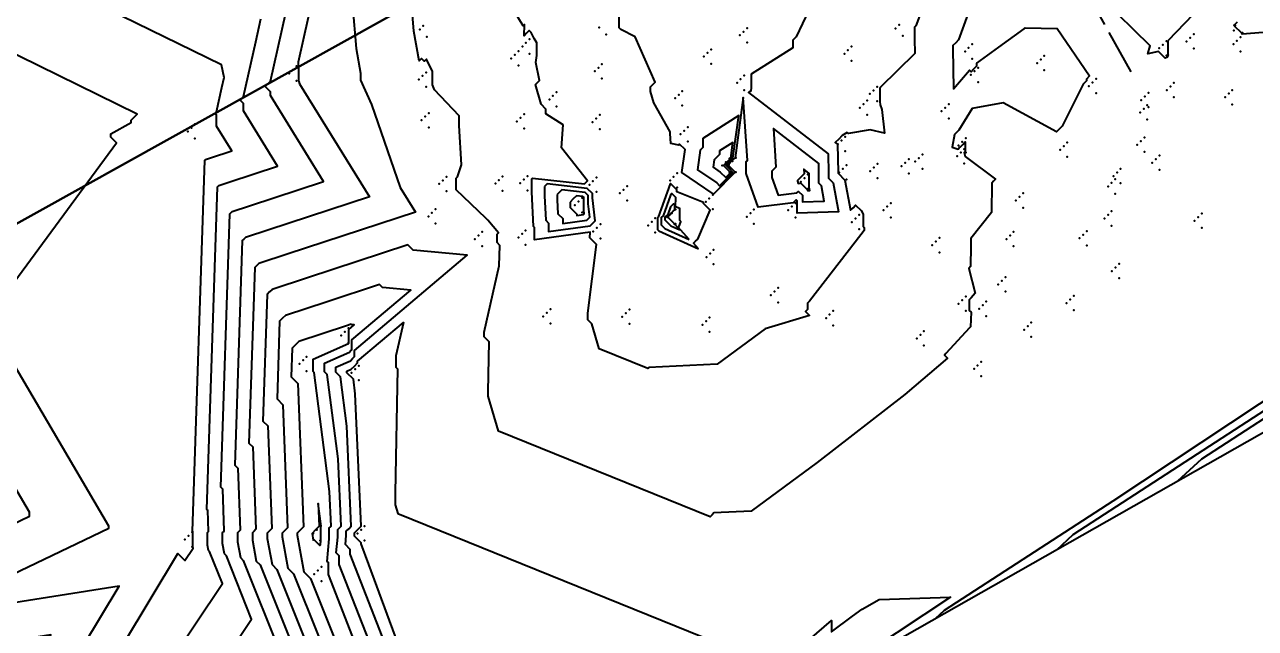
# Model space of a CAD drawing. Header units: metres. Extents: x 419582 to 423558, y 4805372 to 4807539.
# Drawn here: x 420973.7 to 421007.87, y 4805951.06 to 4805967.84 of the extents above; entities that cross this region are included whole.
import ezdxf

# ---------------------------------------------------------------- set-up
doc = ezdxf.new("R2010")
doc.units = ezdxf.units.M
doc.linetypes.add('PHANTOM', pattern=[2.5, 1.25, -0.25, 0.25, -0.25, 0.25, -0.25])
for name, color, linetype in [('C-TINN', 4, 'Continuous'), ('C-TINN-BNDY', 110, 'Continuous'), ('C-TOPO-MAJR', 9, 'Continuous'), ('C-TOPO-MINR', 8, 'Continuous'), ('LS', 7, 'Continuous')]:
    doc.layers.add(name, color=color, linetype=linetype)
doc.styles.get("Standard").update_dxf_attribs({"font": 'simplex.shx'})

# ---------------------------------------------------------------- blocks, each defined once
blk = doc.blocks.new('AN30 +6 +0')
at = {"linetype": 'PHANTOM', "flags": 128}
for points in [[(0, -11.382), (0, 11.382)], [(-11.382, 0), (11.382, 0)]]:
    blk.add_lwpolyline(points, dxfattribs=at)
at = {"flags": 128}
blk.add_lwpolyline([(-5.375, -5.61), (-5.375, 5.61), (5.846, 5.61), (5.846, -5.61)], close=True, dxfattribs=at)
at = {"layer": 'LS', "insert": (-3.273, -0.383), "char_height": 0.51577, "width": 9.13592, "attachment_point": 1}
blk.add_mtext('AN30\\PBase +6 Leg +0', dxfattribs=at)

msp = doc.modelspace()

# ---------------------------------------------------------------- linework, layer by layer
at = {"color": 31, "lineweight": 30, "true_color": 0xffbd7a, "elevation": 1718.013}
msp.add_lwpolyline([(423449.834, 4807399.592), (423130.593, 4807500.114), (421950.92, 4806612.998), (421795.045, 4806430.988), (421305.015, 4806147.038), (421305.015, 4806147.038), (420630.083, 4805770.97), (419765.157, 4805549.54), (419617.356, 4805580.088)], dxfattribs=at)
at = {"layer": 'C-TINN', "color": 4, "linetype": 'Continuous', "lineweight": -3}
for p in [(420984.67, 4805967.7, 1663.1), (420984.77, 4805967.8, 1663.1), (420989.65, 4805967.76, 1664.85), (420993.76, 4805967.74, 1665.6), (420997.88, 4805967.73, 1664.31), (420997.98, 4805967.83, 1664.31), (421007.27, 4805967.67, 1662.83), (421007.31, 4805967.81, 1663.03), (420984.87, 4805967.5, 1663.1), (420987.62, 4805967.33, 1663.94), (420987.72, 4805967.43, 1663.94), (420989.85, 4805967.56, 1664.85), (420993.56, 4805967.54, 1665.6), (420993.66, 4805967.64, 1665.6), (420993.76, 4805967.34, 1665.6), (420998.08, 4805967.53, 1664.31), (421005.4, 4805967.38, 1663.02), (421005.96, 4805967.37, 1662.72), (421006.06, 4805967.47, 1662.72), (421006.16, 4805967.57, 1662.72), (421007.36, 4805967.39, 1662.64), (421007.46, 4805967.49, 1662.64), (421007.51, 4805967.61, 1663.03), (420987.31, 4805967, 1663.75), (420987.41, 4805967.1, 1663.75), (420987.52, 4805967.23, 1663.94), (420987.72, 4805967.03, 1663.94), (420992.66, 4805967.05, 1665.33), (420992.76, 4805967.15, 1665.33), (420996.46, 4805967.03, 1664.32), (420996.56, 4805967.13, 1664.32), (420996.66, 4805967.23, 1664.32), (420999.81, 4805967.09, 1662.68), (420999.91, 4805967.19, 1662.68), (421000.01, 4805967.29, 1662.68), (421005.2, 4805967.18, 1663.02), (421005.3, 4805967.28, 1663.02), (421006.16, 4805967.17, 1662.72), (421007.26, 4805967.29, 1662.64), (421007.46, 4805967.09, 1662.64), (420981.25, 4805966.68, 1660.97), (420987.21, 4805966.9, 1663.75), (420987.41, 4805966.7, 1663.75), (420989.73, 4805966.74, 1664.47), (420992.56, 4805966.95, 1665.33), (420992.76, 4805966.75, 1665.33), (420996.66, 4805966.83, 1664.32), (421000.01, 4805966.89, 1662.68), (421001.81, 4805966.77, 1663.62), (421001.91, 4805966.87, 1663.62), (421002.01, 4805966.97, 1663.62), (421005.4, 4805966.98, 1663.02), (420981.05, 4805966.48, 1660.97), (420981.15, 4805966.58, 1660.97), (420984.65, 4805966.31, 1662.94), (420984.75, 4805966.41, 1662.94), (420984.85, 4805966.51, 1662.94), (420989.53, 4805966.54, 1664.47), (420989.63, 4805966.64, 1664.47), (420989.73, 4805966.34, 1664.47), (420993.58, 4805966.32, 1665.05), (420993.68, 4805966.42, 1665.05), (420999.97, 4805966.44, 1663.08), (421000.07, 4805966.54, 1663.08), (421000.17, 4805966.64, 1663.08), (421002.01, 4805966.57, 1663.62), (421003.45, 4805966.33, 1662.91), (420981.25, 4805966.28, 1660.97), (420984.85, 4805966.11, 1662.94), (420988.47, 4805965.96, 1664.2), (420991.96, 4805965.99, 1665.27), (420993.48, 4805966.22, 1665.05), (420993.68, 4805966.02, 1665.05), (420997.27, 4805966.01, 1664.04), (420997.37, 4805966.11, 1664.04), (421000.17, 4805966.24, 1663.08), (421003.25, 4805966.13, 1662.91), (421003.35, 4805966.23, 1662.91), (421005.41, 4805966.02, 1662.73), (421005.51, 4805966.12, 1662.73), (421005.61, 4805966.22, 1662.73), (421007.23, 4805966.02, 1662.6), (420988.27, 4805965.76, 1664.2), (420988.37, 4805965.86, 1664.2), (420991.76, 4805965.79, 1665.27), (420991.86, 4805965.89, 1665.27), (420996.99, 4805965.63, 1664.17), (420997.09, 4805965.73, 1664.17), (420997.17, 4805965.91, 1664.04), (420997.37, 4805965.71, 1664.04), (420999.36, 4805965.63, 1663.13), (421003.45, 4805965.93, 1662.91), (421004.7, 4805965.74, 1662.74), (421004.8, 4805965.84, 1662.74), (421004.9, 4805965.94, 1662.74), (421005.61, 4805965.82, 1662.73), (421007.03, 4805965.82, 1662.6), (421007.13, 4805965.92, 1662.6), (421007.23, 4805965.62, 1662.6), (420984.82, 4805965.28, 1662.69), (420984.92, 4805965.38, 1662.69), (420987.57, 4805965.35, 1663.59), (420988.47, 4805965.56, 1664.2), (420989.67, 4805965.33, 1664.31), (420991.96, 4805965.59, 1665.27), (420996.89, 4805965.53, 1664.17), (420997.09, 4805965.33, 1664.17), (420999.16, 4805965.43, 1663.13), (420999.26, 4805965.53, 1663.13), (421004.67, 4805965.4, 1662.83), (421004.77, 4805965.5, 1662.83), (421004.87, 4805965.6, 1662.83), (421004.9, 4805965.54, 1662.74), (420978.33, 4805964.97, 1657.2), (420978.43, 4805965.07, 1657.2), (420984.72, 4805965.18, 1662.69), (420984.92, 4805964.98, 1662.69), (420987.37, 4805965.15, 1663.59), (420987.47, 4805965.25, 1663.59), (420987.57, 4805964.95, 1663.59), (420989.47, 4805965.13, 1664.31), (420989.57, 4805965.23, 1664.31), (420992.11, 4805964.99, 1665.1), (420999.36, 4805965.23, 1663.13), (421004.87, 4805965.2, 1662.83), (420978.23, 4805964.87, 1657.2), (420978.43, 4805964.67, 1657.2), (420989.67, 4805964.93, 1664.31), (420991.91, 4805964.79, 1665.1), (420992.01, 4805964.89, 1665.1), (420996.38, 4805964.62, 1663.97), (420996.48, 4805964.72, 1663.97), (420999.83, 4805964.68, 1662.91), (421004.69, 4805964.6, 1662.76), (421004.79, 4805964.7, 1662.76), (420992.11, 4805964.59, 1665.1), (420996.28, 4805964.52, 1663.97), (420996.48, 4805964.32, 1663.97), (420999.63, 4805964.48, 1662.91), (420999.69, 4805964.28, 1663.17), (420999.73, 4805964.58, 1662.91), (420999.79, 4805964.38, 1663.17), (420999.83, 4805964.28, 1662.91), (421002.45, 4805964.36, 1662.82), (421002.55, 4805964.46, 1662.82), (421002.65, 4805964.56, 1662.82), (421004.59, 4805964.5, 1662.76), (421004.79, 4805964.3, 1662.76), (420993.07, 4805963.92, 1667.59), (420993.17, 4805964.02, 1667.59), (420993.25, 4805963.94, 1664.6), (420993.27, 4805964.12, 1667.59), (420993.35, 4805964.04, 1664.6), (420993.45, 4805964.14, 1664.6), (420996.52, 4805963.93, 1663.87), (420997.38, 4805963.97, 1663.62), (420998.15, 4805964, 1663.76), (420998.25, 4805964.1, 1663.76), (420998.43, 4805964.03, 1663.43), (420998.53, 4805964.13, 1663.43), (420998.63, 4805964.23, 1663.43), (420999.59, 4805964.18, 1663.17), (420999.79, 4805963.98, 1663.17), (421002.65, 4805964.16, 1662.82), (421005.01, 4805964, 1662.45), (421005.11, 4805964.1, 1662.45), (421005.21, 4805964.2, 1662.45), (420985.41, 4805963.61, 1662.84), (420986.97, 4805963.62, 1663.65), (420987.66, 4805963.63, 1663.66), (420989.58, 4805963.59, 1664.03), (420991.72, 4805963.61, 1664.71), (420991.82, 4805963.71, 1664.71), (420993.27, 4805963.72, 1667.59), (420993.45, 4805963.74, 1664.6), (420995.35, 4805963.57, 1667.13), (420995.45, 4805963.67, 1667.13), (420996.32, 4805963.73, 1663.87), (420996.42, 4805963.83, 1663.87), (420997.18, 4805963.77, 1663.62), (420997.28, 4805963.87, 1663.62), (420997.38, 4805963.57, 1663.62), (420998.05, 4805963.9, 1663.76), (420998.25, 4805963.7, 1663.76), (420998.63, 4805963.83, 1663.43), (421003.93, 4805963.63, 1662.67), (421004.03, 4805963.73, 1662.67), (421004.13, 4805963.83, 1662.67), (421005.21, 4805963.8, 1662.45), (420985.21, 4805963.41, 1662.84), (420985.31, 4805963.51, 1662.84), (420986.77, 4805963.42, 1663.65), (420986.87, 4805963.52, 1663.65), (420987.46, 4805963.43, 1663.66), (420987.56, 4805963.53, 1663.66), (420987.66, 4805963.23, 1663.66), (420989.38, 4805963.39, 1664.03), (420989.48, 4805963.49, 1664.03), (420990.33, 4805963.25, 1664.54), (420990.43, 4805963.35, 1664.54), (420991.62, 4805963.51, 1664.71), (420991.82, 4805963.31, 1664.71), (420995.25, 4805963.47, 1667.13), (420995.45, 4805963.27, 1667.13), (420996.52, 4805963.53, 1663.87), (421003.78, 4805963.34, 1662.71), (421003.88, 4805963.44, 1662.71), (421003.98, 4805963.54, 1662.71), (421004.13, 4805963.43, 1662.67), (420985.41, 4805963.21, 1662.84), (420986.97, 4805963.22, 1663.65), (420989.08, 4805962.92, 1667.38), (420989.18, 4805963.02, 1667.38), (420989.58, 4805963.19, 1664.03), (420990.23, 4805963.15, 1664.54), (420990.43, 4805962.95, 1664.54), (420992.61, 4805962.91, 1664.91), (420992.71, 4805963.01, 1664.91), (420992.81, 4805963.11, 1664.91), (421001.22, 4805962.95, 1662.85), (421001.32, 4805963.05, 1662.85), (421001.42, 4805963.15, 1662.85), (421003.98, 4805963.14, 1662.71), (420985.01, 4805962.61, 1662.28), (420985.11, 4805962.71, 1662.28), (420988.98, 4805962.82, 1667.38), (420989.18, 4805962.62, 1667.38), (420991.64, 4805962.59, 1667.59), (420991.67, 4805962.6, 1666.19), (420991.74, 4805962.69, 1667.59), (420991.77, 4805962.7, 1666.19), (420992.81, 4805962.71, 1664.91), (420993.85, 4805962.6, 1664.8), (420993.95, 4805962.7, 1664.8), (420994.9, 4805962.68, 1664.61), (420995, 4805962.78, 1664.61), (420995.1, 4805962.88, 1664.61), (420996.87, 4805962.55, 1664.05), (420997.55, 4805962.68, 1663.74), (420997.65, 4805962.78, 1663.74), (420997.75, 4805962.88, 1663.74), (421001.42, 4805962.75, 1662.85), (421003.78, 4805962.55, 1662.79), (421003.88, 4805962.65, 1662.79), (421006.38, 4805962.59, 1662.7), (420984.91, 4805962.51, 1662.28), (420985.11, 4805962.31, 1662.28), (420989.69, 4805962.29, 1664.03), (420991.01, 4805962.26, 1664.39), (420991.11, 4805962.36, 1664.39), (420991.21, 4805962.46, 1664.39), (420991.54, 4805962.49, 1667.59), (420991.57, 4805962.5, 1666.19), (420991.74, 4805962.29, 1667.59), (420991.77, 4805962.3, 1666.19), (420993.75, 4805962.5, 1664.8), (420993.95, 4805962.3, 1664.8), (420995.1, 4805962.48, 1664.61), (420996.67, 4805962.35, 1664.05), (420996.77, 4805962.45, 1664.05), (420997.75, 4805962.48, 1663.74), (421003.68, 4805962.45, 1662.79), (421003.88, 4805962.25, 1662.79), (421006.18, 4805962.39, 1662.7), (421006.28, 4805962.49, 1662.7), (420986.2, 4805961.88, 1662.74), (420986.3, 4805961.98, 1662.74), (420986.4, 4805962.08, 1662.74), (420987.41, 4805961.92, 1663.37), (420987.51, 4805962.02, 1663.37), (420987.61, 4805962.12, 1663.37), (420989.49, 4805962.09, 1664.03), (420989.59, 4805962.19, 1664.03), (420989.69, 4805961.89, 1664.03), (420991.21, 4805962.06, 1664.39), (420996.87, 4805962.15, 1664.05), (420999.1, 4805961.91, 1663.32), (421000.96, 4805961.88, 1662.64), (421001.06, 4805961.98, 1662.64), (421001.16, 4805962.08, 1662.64), (421002.99, 4805961.9, 1662.6), (421003.09, 4805962, 1662.6), (421003.19, 4805962.1, 1662.6), (421006.38, 4805962.19, 1662.7), (420986.4, 4805961.68, 1662.74), (420987.61, 4805961.72, 1663.37), (420992.83, 4805961.58, 1664.15), (420998.9, 4805961.71, 1663.32), (420999, 4805961.81, 1663.32), (421001.16, 4805961.68, 1662.64), (421003.19, 4805961.7, 1662.6), (420992.63, 4805961.38, 1664.15), (420992.73, 4805961.48, 1664.15), (420992.83, 4805961.18, 1664.15), (420999.1, 4805961.51, 1663.32), (421004.09, 4805961.19, 1662.69), (421003.89, 4805960.99, 1662.69), (421003.99, 4805961.09, 1662.69), (420994.62, 4805960.52, 1664.36), (421000.73, 4805960.62, 1662.68), (421000.83, 4805960.72, 1662.68), (421000.93, 4805960.82, 1662.68), (421004.09, 4805960.79, 1662.69), (420994.42, 4805960.32, 1664.36), (420994.52, 4805960.42, 1664.36), (420999.73, 4805960.18, 1663.13), (420999.83, 4805960.28, 1663.13), (421000.93, 4805960.42, 1662.68), (421002.73, 4805960.2, 1662.69), (421002.83, 4805960.3, 1662.69), (420988.2, 4805959.83, 1663.67), (420988.3, 4805959.93, 1663.67), (420990.39, 4805959.82, 1664.3), (420990.49, 4805959.92, 1664.3), (420994.62, 4805960.12, 1664.36), (420996.15, 4805959.88, 1663.73), (420999.63, 4805960.08, 1663.13), (420999.83, 4805959.88, 1663.13), (421000.2, 4805959.94, 1662.63), (421000.3, 4805960.04, 1662.63), (421000.4, 4805960.14, 1662.63), (421002.63, 4805960.1, 1662.69), (421002.83, 4805959.9, 1662.69), (420988.1, 4805959.73, 1663.67), (420988.3, 4805959.53, 1663.67), (420990.29, 4805959.72, 1664.3), (420990.49, 4805959.52, 1664.3), (420992.52, 4805959.5, 1664.22), (420992.62, 4805959.6, 1664.22), (420992.72, 4805959.7, 1664.22), (420995.95, 4805959.68, 1663.73), (420996.05, 4805959.78, 1663.73), (420996.15, 4805959.48, 1663.73), (421000.4, 4805959.74, 1662.63), (421001.65, 4805959.56, 1662.8), (420982.49, 4805959.2, 1665.1), (420982.59, 4805959.3, 1665.1), (420982.69, 4805959.4, 1665.1), (420992.72, 4805959.3, 1664.22), (420998.57, 4805959.22, 1663.2), (420998.67, 4805959.32, 1663.2), (421001.45, 4805959.36, 1662.8), (421001.55, 4805959.46, 1662.8), (421001.65, 4805959.16, 1662.8), (420982.69, 4805959, 1665.1), (420998.47, 4805959.12, 1663.2), (420998.67, 4805958.92, 1663.2), (420981.43, 4805958.51, 1665.59), (420981.53, 4805958.61, 1665.59), (421000.26, 4805958.47, 1662.71), (420981.33, 4805958.41, 1665.59), (420981.53, 4805958.21, 1665.59), (420982.78, 4805958.16, 1661.58), (420982.88, 4805958.26, 1661.58), (420982.98, 4805958.36, 1661.58), (421000.06, 4805958.27, 1662.71), (421000.16, 4805958.37, 1662.71), (420982.98, 4805957.96, 1661.58), (421000.26, 4805958.07, 1662.71), (420978.35, 4805953.73, 1657.96), (420981.71, 4805953.7, 1666.07), (420981.81, 4805953.8, 1666.07), (420981.91, 4805953.9, 1666.07), (420982.94, 4805953.7, 1661.67), (420983.04, 4805953.8, 1661.67), (420983.14, 4805953.9, 1661.67), (420978.15, 4805953.53, 1657.96), (420978.25, 4805953.63, 1657.96), (420978.35, 4805953.33, 1657.96), (420981.91, 4805953.5, 1666.07), (420983.14, 4805953.5, 1661.67), (420981.84, 4805952.67, 1665.65), (420981.94, 4805952.77, 1665.65), (420981.74, 4805952.57, 1665.65), (420981.94, 4805952.37, 1665.65)]:
    msp.add_point(p, dxfattribs=at)
at = {"layer": 'C-TINN-BNDY', "color": 110, "linetype": 'Continuous', "lineweight": -3, "flags": 128}
msp.add_lwpolyline([(421305.47, 4806115.01), (421187.67, 4806058.56), (420994.99, 4805949.06), (420878.95, 4805882.09), (420761.16, 4805805.24), (420641.64, 4805749.79), (420396.34, 4805692.54)], dxfattribs=at)
at = {"layer": 'C-TOPO-MAJR', "color": 9, "linetype": 'Continuous', "lineweight": -3, "flags": 128}
for points, elevation in [([(421005.721, 4805955.158), (421006.388, 4805955.776), (421018.929, 4805963.922), (421040.306, 4805978.099)], 1665), ([(420973.882, 4805942.174), (420980.003, 4805951.321), (420979.302, 4805953.075), (420979.249, 4805953.128), (420979.195, 4805953.423), (420979.195, 4805953.722), (420979.22, 4805953.748), (420979.245, 4805953.773), (420979.2, 4805954.928), (420979.147, 4805954.981), (420979.398, 4805962.581), (420979.431, 4805962.614), (420979.465, 4805962.648), (420979.94, 4805962.802), (420982.002, 4805963.479), (420980.524, 4805965.866), (420980.524, 4805965.969), (420980.376, 4805966.117), (420980.45, 4805966.191), (420980.524, 4805966.266), (420981.052, 4805968.631)], 1660), ([(420995.469, 4805968.239), (420995.119, 4805967.501), (420995.073, 4805967.454), (420995.026, 4805967.407), (420995.026, 4805967.195), (420993.87, 4805966.462), (420993.87, 4805966.089), (420993.862, 4805965.992), (420993.81, 4805965.96), (420993.805, 4805965.955), (420993.8, 4805965.951), (420996.009, 4805964.243), (420996.018, 4805963.709), (420996.018, 4805963.571), (420996.149, 4805963.44), (420996.294, 4805962.634), (420995.154, 4805962.602), (420995.154, 4805962.94), (420995.123, 4805962.971), (420995.039, 4805962.887), (420994.062, 4805962.766), (420993.735, 4805963.697), (420993.735, 4805964.034), (420993.75, 4805964.05), (420993.766, 4805964.066), (420993.654, 4805965.811), (420993.426, 4805964.137), (420993.339, 4805964.051), (420993.253, 4805963.964), (420993.239, 4805963.951), (420993.226, 4805963.937), (420993.253, 4805963.911), (420993.426, 4805963.737), (420992.825, 4805963.13), (420992.819, 4805963.137), (420991.946, 4805963.731), (420992.036, 4805964.364), (420991.887, 4805964.513), (420991.861, 4805964.487), (420991.646, 4805964.533), (420991.626, 4805964.808), (420991.626, 4805964.858), (420991.172, 4805965.661), (420991.075, 4805965.976), (420991.075, 4805966.111), (420991.141, 4805966.177), (420991.207, 4805966.243), (420990.655, 4805967.496), (420990.257, 4805967.699), (420990.204, 4805967.753), (420990.204, 4805968.046)], 1665), ([(420984.362, 4805946.84), (420982.136, 4805952.555), (420982.136, 4805952.889), (420982.103, 4805952.922), (420982.16, 4805953.549), (420982.16, 4805953.851), (420982.185, 4805953.876), (420982.209, 4805953.9), (420982.165, 4805954.868), (420981.743, 4805958.173), (420981.743, 4805958.173), (420981.714, 4805958.203), (420981.714, 4805958.544), (420982.693, 4805958.976), (420982.695, 4805958.979), (420982.698, 4805958.982), (420982.698, 4805959.37), (420982.847, 4805959.497), (420982.776, 4805959.503), (420982.769, 4805959.51), (420982.636, 4805959.467), (420981.312, 4805959.036), (420981.219, 4805958.943), (420981.126, 4805958.85), (420981.1, 4805958.048), (420981.284, 4805957.864), (420981.44, 4805953.878), (420981.354, 4805953.791), (420981.267, 4805953.704), (420981.267, 4805953.651), (420981.453, 4805952.634), (420981.637, 4805952.451), (420984.055, 4805946.396)], 1665)]:
    msp.add_lwpolyline(points, dxfattribs=dict(at, elevation=elevation))
at = {"layer": 'C-TOPO-MAJR', "color": 9, "linetype": 'Continuous', "lineweight": -3, "elevation": 1665, "flags": 128}
for points in [[(420988.135, 4805963.338), (420988.135, 4805963.082), (420988.167, 4805962.405), (420988.248, 4805962.323), (420988.248, 4805962.086), (420989.4, 4805962.243), (420989.471, 4805962.315), (420989.542, 4805962.386), (420989.464, 4805963.025), (420989.464, 4805963.141), (420989.322, 4805963.283), (420988.208, 4805963.41), (420988.172, 4805963.374), (420988.135, 4805963.338)], [(420992.41, 4805961.605), (420992.272, 4805961.763), (420992.33, 4805961.822), (420992.388, 4805961.88), (420992.737, 4805962.681), (420992.551, 4805962.867), (420992.551, 4805962.895), (420991.81, 4805963.19), (420991.812, 4805963.248), (420991.632, 4805963.427), (420991.622, 4805963.417), (420991.292, 4805962.485), (420991.273, 4805962.466), (420991.273, 4805962.142), (420991.311, 4805962.104), (420992.41, 4805961.605)]]:
    msp.add_lwpolyline(points, close=True, dxfattribs=at)
at = {"layer": 'C-TOPO-MINR', "color": 8, "linetype": 'Continuous', "lineweight": -3, "flags": 128}
for points, elevation in [([(421002.357, 4805953.247), (421002.815, 4805953.671), (421011.424, 4805959.263), (421035.683, 4805975.351)], 1664), ([(420981.989, 4805969.903), (420981.295, 4805966.793), (420981.3, 4805966.789), (420981.295, 4805966.729), (420981.298, 4805966.694), (420981.302, 4805966.674), (420981.302, 4805966.28), (420981.311, 4805966.261), (420981.334, 4805966.194), (420983.277, 4805963.054), (420980.479, 4805962.135), (420979.834, 4805961.925), (420979.789, 4805961.88), (420979.743, 4805961.835), (420979.537, 4805955.595), (420979.617, 4805955.515), (420979.684, 4805953.794), (420979.647, 4805953.756), (420979.609, 4805953.719), (420979.609, 4805953.469), (420979.69, 4805953.03), (420979.769, 4805952.95), (420980.814, 4805950.336)], 1661), ([(420971.167, 4805941.865), (420977.957, 4805953.137), (420978.15, 4805952.944), (420978.382, 4805953.291), (420978.369, 4805953.325), (420978.368, 4805953.326), (420978.367, 4805953.332), (420978.367, 4805953.73), (420978.367, 4805953.73), (420978.368, 4805953.731), (420978.367, 4805953.753), (420978.366, 4805953.755), (420978.707, 4805964.073), (420978.716, 4805964.083), (420978.726, 4805964.092), (420978.861, 4805964.136), (420979.45, 4805964.33), (420979.028, 4805965.012), (420979.028, 4805965.327), (420978.986, 4805965.369), (420979.007, 4805965.39), (420979.028, 4805965.412), (420979.179, 4805966.087), (420979.242, 4805966.371), (420979.168, 4805966.721), (420973.238, 4805969.627)], 1658), ([(420999.892, 4805968.129), (420999.631, 4805967.416), (420999.551, 4805967.335), (420999.47, 4805967.255), (420999.47, 4805967.176), (420999.49, 4805966.052), (420999.938, 4805966.57), (420999.978, 4805966.53), (421000.058, 4805966.61), (421000.138, 4805966.69), (421000.138, 4805966.77), (421000.749, 4805967.214), (421001.452, 4805967.722), (421001.465, 4805967.735), (421001.477, 4805967.747), (421002.365, 4805967.726), (421003.267, 4805966.411), (421003.18, 4805966.324), (421003.18, 4805966.273), (421003.093, 4805966.186), (421002.506, 4805965.012), (421002.428, 4805964.935), (421002.351, 4805964.857), (421000.872, 4805965.662), (421000.01, 4805965.506), (420999.638, 4805964.905), (420999.579, 4805964.846), (420999.52, 4805964.787), (420999.457, 4805964.437), (420999.616, 4805964.376), (420999.651, 4805964.411), (420999.685, 4805964.445), (420999.751, 4805964.511), (420999.816, 4805964.576), (420999.816, 4805964.315), (420999.782, 4805964.28), (420999.816, 4805964.176), (421000.656, 4805963.539), (421000.603, 4805963.486), (421000.55, 4805963.433), (421000.543, 4805962.618), (420999.975, 4805961.896), (420999.975, 4805961.684), (420999.965, 4805961.115), (420999.915, 4805961.065), (421000.09, 4805960.378), (420999.978, 4805960.244), (420999.952, 4805960.218), (420999.926, 4805960.192), (420999.926, 4805959.896), (420999.978, 4805959.844), (420999.963, 4805959.444), (420999.932, 4805959.413), (420999.278, 4805958.696), (420999.237, 4805958.655), (420999.319, 4805958.573), (420998.141, 4805957.559), (420995.709, 4805955.67), (420993.869, 4805954.319), (420992.839, 4805954.268), (420992.787, 4805954.216), (420992.735, 4805954.163), (420986.857, 4805956.544), (420986.571, 4805957.51), (420986.571, 4805957.644), (420986.595, 4805959.027), (420986.459, 4805959.163), (420986.459, 4805959.291), (420986.875, 4805961.135), (420986.899, 4805961.697), (420986.817, 4805961.779), (420986.817, 4805962.014), (420986.858, 4805962.055), (420986.563, 4805962.406), (420986.506, 4805962.463), (420985.679, 4805963.251), (420985.679, 4805963.572), (420985.698, 4805963.592), (420985.718, 4805963.612), (420985.828, 4805963.939), (420985.764, 4805965.039), (420985.764, 4805965.301), (420985.083, 4805966.021), (420985.025, 4805966.169), (420985.025, 4805966.539), (420984.857, 4805966.881), (420984.795, 4805966.819), (420984.72, 4805966.894), (420984.657, 4805966.831), (420984.509, 4805967.652), (420984.409, 4805968.9)], 1663), ([(420982.808, 4805968.36), (420982.904, 4805967.173), (420983.028, 4805966.487), (420983.028, 4805966.296), (420983.328, 4805965.621), (420984.128, 4805963.316), (420984.553, 4805962.629), (420981.018, 4805961.468), (420980.204, 4805961.203), (420980.146, 4805961.146), (420980.089, 4805961.089), (420979.928, 4805956.208), (420980.034, 4805956.102), (420980.123, 4805953.815), (420980.074, 4805953.765), (420980.024, 4805953.715), (420980.024, 4805953.514), (420980.131, 4805952.931), (420980.236, 4805952.826), (420981.624, 4805949.351)], 1662), ([(420998.737, 4805968.599), (420998.447, 4805967.808), (420998.428, 4805967.789), (420998.409, 4805967.77), (420998.409, 4805967.446), (420998.416, 4805967.031), (420997.457, 4805966.089), (420997.453, 4805966.085), (420997.449, 4805966.08), (420997.449, 4805965.698), (420997.453, 4805965.613), (420997.496, 4805965.48), (420997.571, 4805964.82), (420997.18, 4805964.91), (420996.572, 4805964.811), (420996.541, 4805964.842), (420996.402, 4805964.756), (420996.305, 4805964.659), (420996.208, 4805964.562), (420996.272, 4805964.512), (420996.285, 4805963.728), (420996.285, 4805963.712), (420996.477, 4805963.52), (420996.628, 4805962.678), (420996.701, 4805962.75), (420996.773, 4805962.822), (420996.929, 4805962.669), (420996.98, 4805962.571), (420996.98, 4805962.235), (420997.012, 4805962.203), (420997.009, 4805962.12), (420996.758, 4805961.795), (420995.494, 4805960.154), (420995.437, 4805960.097), (420995.437, 4805959.926), (420995.38, 4805959.869), (420995.494, 4805959.754), (420994.26, 4805959.381), (420992.927, 4805958.402), (420991.032, 4805958.308), (420991.02, 4805958.296), (420991.008, 4805958.284), (420989.652, 4805958.833), (420989.447, 4805959.525), (420989.342, 4805959.63), (420989.342, 4805959.82), (420989.574, 4805961.727), (420989.391, 4805961.91), (420989.405, 4805962.073), (420987.857, 4805961.861), (420987.857, 4805962.199), (420987.825, 4805962.23), (420987.781, 4805963.193), (420987.781, 4805963.556), (420987.79, 4805963.565), (420987.799, 4805963.574), (420989.241, 4805963.409), (420989.332, 4805963.501), (420988.607, 4805964.415), (420988.652, 4805965.053), (420988.175, 4805965.36), (420988.175, 4805965.491), (420988.04, 4805965.626), (420987.888, 4805966.178), (420987.943, 4805966.233), (420987.999, 4805966.289), (420987.893, 4805966.783), (420987.925, 4805966.975), (420987.925, 4805967.329), (420987.847, 4805967.452), (420987.766, 4805967.616), (420987.709, 4805967.673), (420987.637, 4805967.601), (420987.566, 4805967.53), (420987.579, 4805967.838), (420987.541, 4805967.8), (420987.279, 4805968.226)], 1664), ([(421006.363, 4805968.35), (421005.451, 4805967.393), (421005.444, 4805967.386), (421005.437, 4805967.379), (421005.437, 4805967.006), (421005.451, 4805966.993), (421005.414, 4805966.928), (421005.408, 4805966.921), (421005.364, 4805966.906), (421005.179, 4805967.091), (421004.882, 4805967.025), (421004.953, 4805967.252), (421003.608, 4805968.575)], 1663), ([(420972.729, 4805959.762), (420976.252, 4805964.557), (420976.097, 4805964.712), (420976.097, 4805964.801), (420976.661, 4805965.12), (420976.661, 4805965.183), (420976.746, 4805965.267), (420976.83, 4805965.351), (420970.811, 4805968.302)], 1657), ([(420973.159, 4805943.288), (420979.193, 4805952.306), (420978.836, 4805953.2), (420978.808, 4805953.227), (420978.781, 4805953.377), (420978.781, 4805953.726), (420978.794, 4805953.739), (420978.807, 4805953.752), (420978.783, 4805954.341), (420978.756, 4805954.368), (420979.052, 4805963.327), (420979.074, 4805963.348), (420979.095, 4805963.37), (420979.401, 4805963.469), (420980.726, 4805963.905), (420979.776, 4805965.439), (420979.776, 4805965.648), (420979.681, 4805965.743), (420979.729, 4805965.791), (420979.776, 4805965.839), (420980.116, 4805967.359), (420980.257, 4805967.997)], 1659), ([(421008.089, 4805967.619), (421007.506, 4805967.57), (421007.506, 4805967.601), (421007.474, 4805967.619), (421007.304, 4805967.789), (421007.274, 4805967.819), (421007.289, 4805967.834), (421007.374, 4805967.919)], 1663), ([(420998.993, 4805951.335), (420999.242, 4805951.565), (421003.92, 4805954.604), (421022.672, 4805967.041)], 1663), ([(420969.314, 4805942.399), (420974.426, 4805950.885), (420963.305, 4805949.12), (420973.833, 4805954.18), (420973.833, 4805954.291), (420968.295, 4805963.722)], 1656), ([(420983.628, 4805950.84), (420982.739, 4805953.122), (420982.739, 4805953.256), (420982.606, 4805953.389), (420982.629, 4805953.64), (420982.629, 4805953.76), (420982.698, 4805953.83), (420982.768, 4805953.9), (420982.642, 4805956.676), (420982.467, 4805958.049), (420982.467, 4805958.049), (420982.337, 4805958.178), (420982.337, 4805958.319), (420982.744, 4805958.499), (420982.803, 4805958.559), (420982.863, 4805958.618), (420982.863, 4805958.78), (420985.991, 4805961.429), (420984.492, 4805961.567), (420984.343, 4805961.716), (420981.558, 4805960.801), (420980.573, 4805960.481), (420980.504, 4805960.412), (420980.435, 4805960.342), (420980.318, 4805956.821), (420980.451, 4805956.689), (420980.562, 4805953.836), (420980.5, 4805953.774), (420980.438, 4805953.711), (420980.438, 4805953.56), (420980.572, 4805952.832), (420980.703, 4805952.701), (420982.435, 4805948.366)], 1663), ([(420983.995, 4805948.84), (420982.437, 4805952.838), (420982.437, 4805953.073), (420982.355, 4805953.156), (420982.395, 4805953.594), (420982.395, 4805953.806), (420982.442, 4805953.853), (420982.489, 4805953.9), (420982.403, 4805955.772), (420982.105, 4805958.111), (420982.105, 4805958.111), (420982.026, 4805958.19), (420982.026, 4805958.432), (420982.718, 4805958.737), (420982.749, 4805958.769), (420982.781, 4805958.8), (420982.781, 4805959.075), (420984.419, 4805960.463), (420983.634, 4805960.535), (420983.556, 4805960.613), (420982.097, 4805960.134), (420980.943, 4805959.758), (420980.861, 4805959.677), (420980.78, 4805959.596), (420980.709, 4805957.435), (420980.867, 4805957.276), (420981.001, 4805953.857), (420980.927, 4805953.782), (420980.852, 4805953.708), (420980.852, 4805953.606), (420981.013, 4805952.733), (420981.17, 4805952.576), (420983.245, 4805947.381)], 1664), ([(420970.24, 4805942.132), (420976.326, 4805952.234), (420970.879, 4805951.37), (420976.036, 4805953.848), (420976.036, 4805953.903), (420972.644, 4805959.677)], 1657), ([(420985.741, 4805946.113), (420983.261, 4805952.84), (420983.041, 4805953.406), (420983.041, 4805953.439), (420982.857, 4805953.623), (420982.863, 4805953.685), (420982.863, 4805953.715), (420982.955, 4805953.808), (420983.048, 4805953.9), (420982.88, 4805957.58), (420982.828, 4805957.986), (420982.649, 4805958.165), (420982.649, 4805958.207), (420982.769, 4805958.26), (420982.857, 4805958.348), (420982.945, 4805958.436), (420982.945, 4805958.484), (420984.218, 4805959.562), (420984.009, 4805958.635), (420984.009, 4805958.316), (420984.049, 4805958.276), (420983.991, 4805954.829), (420983.991, 4805954.495), (420984.062, 4805954.255), (420994.462, 4805950.043)], 1662), ([(420995.493, 4805950.753), (420996.103, 4805951.278), (420996.103, 4805950.962), (420996.683, 4805951.4), (420996.955, 4805951.593), (420997.422, 4805951.863), (420999.41, 4805951.931), (420996.416, 4805949.945)], 1662)]:
    msp.add_lwpolyline(points, dxfattribs=dict(at, elevation=elevation))
for points, elevation in [([(420993.313, 4805964.077), (420993.366, 4805964.131), (420993.527, 4805965.309), (420992.529, 4805964.676), (420992.529, 4805964.42), (420992.493, 4805964.384), (420992.457, 4805964.348), (420992.38, 4805963.804), (420992.916, 4805963.439), (420992.997, 4805963.358), (420993.366, 4805963.731), (420993.259, 4805963.837), (420993.166, 4805963.931), (420993.213, 4805963.977), (420993.259, 4805964.024), (420993.313, 4805964.077)], 1666), ([(420995.138, 4805963.161), (420995.183, 4805963.205), (420995.293, 4805963.095), (420995.293, 4805962.916), (420995.898, 4805962.932), (420995.821, 4805963.36), (420995.752, 4805963.429), (420995.752, 4805963.691), (420995.747, 4805963.974), (420994.488, 4805964.947), (420994.557, 4805963.88), (420994.501, 4805963.825), (420994.446, 4805963.769), (420994.446, 4805963.591), (420994.62, 4805963.097), (420995.138, 4805963.161)], 1666), ([(420993.286, 4805964.104), (420993.306, 4805964.124), (420993.365, 4805964.561), (420992.995, 4805964.326), (420992.995, 4805964.231), (420992.919, 4805964.155), (420992.843, 4805964.079), (420992.814, 4805963.877), (420993.013, 4805963.742), (420993.169, 4805963.586), (420993.306, 4805963.724), (420993.266, 4805963.763), (420993.106, 4805963.924), (420993.186, 4805964.004), (420993.266, 4805964.084), (420993.286, 4805964.104)], 1667), ([(420995.237, 4805963.434), (420995.242, 4805963.44), (420995.432, 4805963.25), (420995.432, 4805963.229), (420995.501, 4805963.231), (420995.493, 4805963.28), (420995.485, 4805963.288), (420995.485, 4805963.672), (420995.484, 4805963.705), (420995.339, 4805963.817), (420995.347, 4805963.694), (420995.252, 4805963.599), (420995.158, 4805963.504), (420995.158, 4805963.484), (420995.177, 4805963.427), (420995.237, 4805963.434)], 1667), ([(420988.49, 4805963.12), (420988.49, 4805962.972), (420988.509, 4805962.579), (420988.64, 4805962.448), (420988.64, 4805962.31), (420989.308, 4805962.402), (420989.349, 4805962.443), (420989.39, 4805962.484), (420989.345, 4805962.855), (420989.345, 4805963.09), (420989.262, 4805963.172), (420988.616, 4805963.246), (420988.553, 4805963.183), (420988.49, 4805963.12)], 1666), ([(420988.845, 4805962.903), (420988.845, 4805962.862), (420988.85, 4805962.754), (420989.031, 4805962.573), (420989.031, 4805962.535), (420989.215, 4805962.56), (420989.227, 4805962.571), (420989.238, 4805962.583), (420989.225, 4805962.685), (420989.225, 4805963.039), (420989.203, 4805963.062), (420989.025, 4805963.082), (420988.935, 4805962.993), (420988.845, 4805962.903)], 1667), ([(420992.151, 4805961.869), (420991.85, 4805962.214), (420991.859, 4805962.224), (420991.869, 4805962.233), (420991.924, 4805962.361), (420991.895, 4805962.391), (420991.895, 4805962.731), (420991.776, 4805962.778), (420991.784, 4805963.032), (420991.674, 4805963.143), (420991.629, 4805963.098), (420991.426, 4805962.525), (420991.376, 4805962.475), (420991.376, 4805962.276), (420991.477, 4805962.176), (420992.151, 4805961.869)], 1666), ([(420991.893, 4805962.134), (420991.753, 4805962.294), (420991.668, 4805962.378), (420991.553, 4805962.494), (420991.611, 4805962.552), (420991.653, 4805962.594), (420991.71, 4805962.652), (420991.753, 4805962.694), (420991.756, 4805962.817), (420991.715, 4805962.858), (420991.636, 4805962.778), (420991.561, 4805962.566), (420991.479, 4805962.484), (420991.479, 4805962.411), (420991.642, 4805962.248), (420991.893, 4805962.134)], 1667), ([(420981.926, 4805953.897), (420981.928, 4805953.898), (420981.93, 4805953.9), (420981.927, 4805953.963), (420981.855, 4805954.529), (420981.879, 4805953.899), (420981.78, 4805953.799), (420981.681, 4805953.7), (420981.681, 4805953.697), (420981.715, 4805953.512), (420981.732, 4805953.528), (420981.898, 4805953.362), (420981.915, 4805953.378), (420981.926, 4805953.503), (420981.926, 4805953.897)], 1666)]:
    msp.add_lwpolyline(points, close=True, dxfattribs=dict(at, elevation=elevation))

# ---------------------------------------------------------------- block references
at = {"rotation": 29.12628566}
msp.add_blockref('AN30 +6 +0', (420998.88, 4805976.47, 1666.29), dxfattribs=at)

doc.saveas('drawing.dxf')
